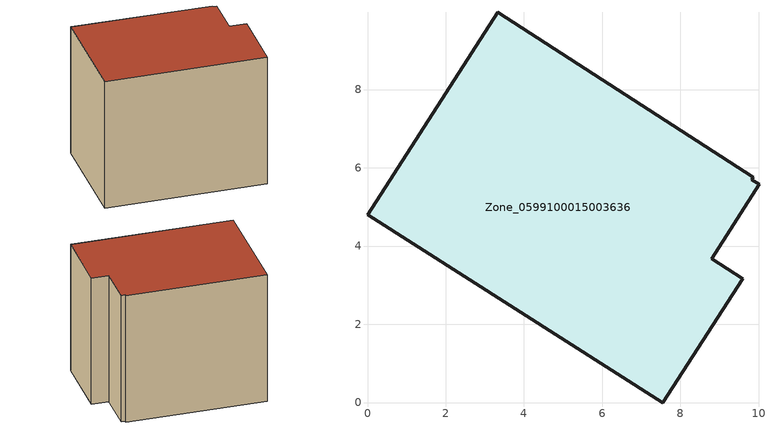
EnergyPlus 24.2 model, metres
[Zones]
Zone_0599100015003636
 floor ground (C_G): 9.82,5.69 10.01,5.57 8.8,3.68 9.59,3.17 7.55,0 0,4.8 3.33,9.97 9.86,5.76 z0.77
 wall outside (C_F): 0,4.8 7.55,0 9.59,3.17 8.8,3.68 10.01,5.57 9.82,5.69 9.86,5.76 3.33,9.97 0,4.8 z0.77:8.38
 roof outside (C_R): 9.86,5.76 3.33,9.97 0,4.8 7.55,0 9.59,3.17 8.8,3.68 10.01,5.57 9.82,5.69 z8.38
[BUILDING]
Pand.0599100015003636: North Axis=0; Terrain=City; Loads Convergence Tolerance Value=0.04; Temperature Convergence Tolerance Value=0.4; Solar Distribution=FullExterior; Maximum Number of Warmup Days=25; Minimum Number of Warmup Days=1
[Site:Location]
Rotterdam.The.Hague.AP_ZH_NLD Design_Conditions: Latitude=51.96; Longitude=4.45; Time Zone=1; Elevation=-4.5
[SITE:GROUNDTEMPERATURE:BUILDINGSURFACE]
18, 18, 18, 18, 18, 18, 18, 18, 18, 18, 18, 18
[MATERIAL] Thermal Absorptance=0.9; Solar Absorptance=0.7; Visible Absorptance=0.7
Name | Roughness | Thickness | Conductivity | Density | Specific Heat
G.TC.1965-1974 | MediumSmooth | 0.15 | 0.882353 | 540 | 1210
F.TC.1965-1974 | Rough | 0.3 | 0.697674 | 1920 | 840
R.TC.1965-1974 | MediumRough | 0.2 | 0.232558 | 1500 | 1000
[CONSTRUCTION]
C_G: G.TC.1965-1974
C_F: F.TC.1965-1974
C_R: R.TC.1965-1974
[ZONE]
Zone_0599100015003636: Type=1; Multiplier=1; Ceiling Height=Autocalculate; Volume=Autocalculate; Floor Area=autocalculate; Part of Total Floor Area=Yes
[ZONEINFILTRATION:DESIGNFLOWRATE]
Infil_Zone_0599100015003636: Zone or ZoneList or Space or SpaceList=Zone_0599100015003636; Schedule=AlwaysOn; Design Flow Rate Calculation Method=Flow/Area; Flow Rate per Floor Area=0.003; Constant Term Coefficient=1; Temperature Term Coefficient=0; Velocity Term Coefficient=0; Velocity Squared Term Coefficient=0
[HVACTEMPLATE:ZONE:IDEALLOADSAIRSYSTEM]
Zone_0599100015003636: Maximum Heating Supply Air Temperature=50; Minimum Cooling Supply Air Temperature=13; Maximum Heating Supply Air Humidity Ratio=0.0156; Minimum Cooling Supply Air Humidity Ratio=0.0077; Heating Limit=NoLimit; Cooling Limit=NoLimit; Dehumidification Control Type=ConstantSensibleHeatRatio; Cooling Sensible Heat Ratio=0.7; Dehumidification Setpoint=60; Humidification Control Type=None; Humidification Setpoint=30; Outdoor Air Method=None; Outdoor Air Flow Rate per Person=0.00944; Outdoor Air Flow Rate per Zone Floor Area=0; Outdoor Air Flow Rate per Zone=0; Demand Controlled Ventilation Type=None; Outdoor Air Economizer Type=NoEconomizer; Heat Recovery Type=None; Sensible Heat Recovery Effectiveness=0.7; Latent Heat Recovery Effectiveness=0.65
[ZONECONTROL:THERMOSTAT]
ThermostatControl_Zone_0599100015003636: Zone or ZoneList=Zone_0599100015003636; Control Type Schedule=DualSetpointControlType; Control 1=Thermostat_Zone_0599100015003636; Temperature Difference Between Cutout And Setpoint=0
[THERMOSTATSETPOINT:DUALSETPOINT]
Thermostat_Zone_0599100015003636: Heating Setpoint Temperature Schedule=HeatingSetpoint_Zone_0599100015003636; Cooling Setpoint Temperature Schedule=CoolingSetpoint_Zone_0599100015003636
[SCHEDULE:COMPACT]
HeatingSetpoint_Zone_0599100015003636: Through: 12/31, For: AllDays, Until: 24:00, 21
CoolingSetpoint_Zone_0599100015003636: Through: 12/31, For: AllDays, Until: 24:00, 24
DualSetpointControlType: Through: 12/31, For: AllDays, Until: 24:00, 4
AlwaysOn: Through: 12/31, For: AllDays, Until: 24:00, 1
